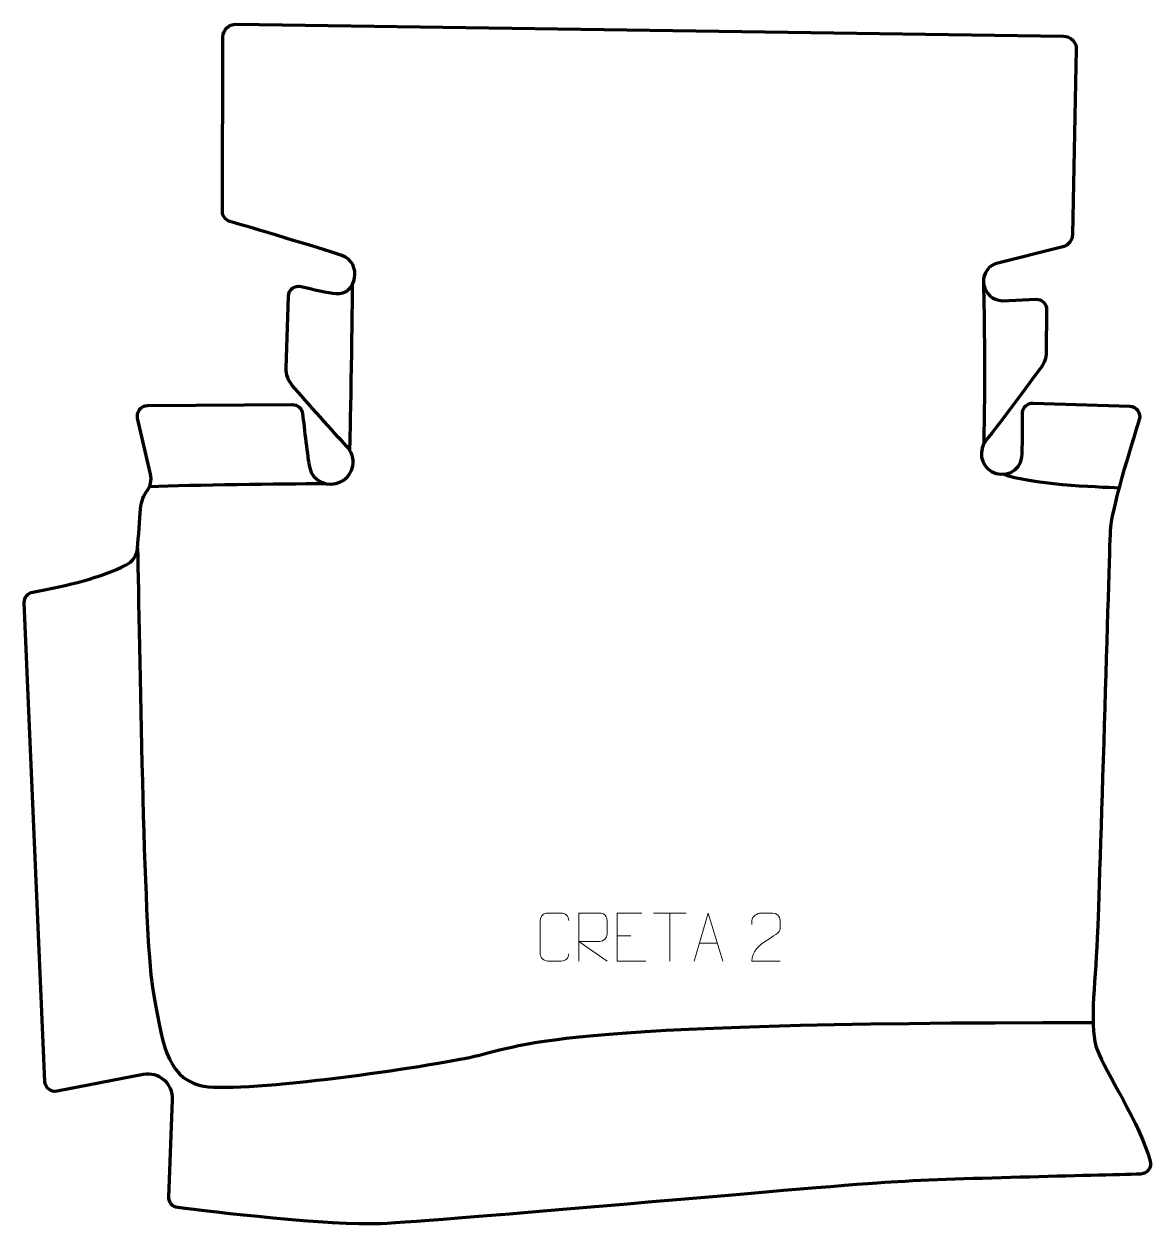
# Model space of a CAD drawing. Header units: millimetres. Extents: x -291 to 295, y -321 to 304.
import ezdxf

# ---------------------------------------------------------------- set-up
doc = ezdxf.new("R2010")
doc.units = ezdxf.units.MM
doc.header["$MEASUREMENT"] = 0
doc.layers.add('layer 1', color=7, linetype='Continuous')
doc.layers.add('layer 2', color=7, linetype='Continuous')

msp = doc.modelspace()

# ---------------------------------------------------------------- linework, layer by layer
at = {"layer": 'layer 1', "color": 230, "lineweight": 200}
msp.add_open_spline([(289.2509, -294.0289), (292.6845, -293.9008), (295.0849, -290.6131), (294.2014, -287.2925), (294.2014, -287.2925), (289.3346, -268.9986), (270.5927, -239.9828), (266.7182, -229.811), (266.7182, -229.811), (262.348, -218.3368), (265.4382, -197.3898), (266.6384, -171.2216), (266.6384, -171.2216), (267.8386, -145.0533), (272.8619, 26.9888), (273.322, 40.1979), (273.322, 40.1979), (273.6792, 50.4559), (283.9086, 83.8483), (288.4622, 98.2583), (288.4622, 98.2583), (289.5285, 101.6329), (287.0778, 105.0906), (283.5403, 105.2031), (283.5403, 105.2031), (283.5403, 105.2031), (233.2464, 106.8007), (233.2464, 106.8007), (233.2464, 106.8007), (230.2052, 106.8974), (227.6983, 104.4391), (227.7382, 101.3963), (227.7382, 101.3963), (227.8275, 94.5672), (227.8881, 83.3288), (227.4236, 78.5664), (227.4236, 78.5664), (226.7089, 71.2359), (217.9433, 67.6198), (211.576, 71.3218), (211.576, 71.3218), (205.7761, 74.6944), (204.676, 82.3637), (208.9082, 87.5699), (208.9082, 87.5699), (215.3814, 95.5337), (231.2225, 116.8875), (237.4422, 125.3042), (237.4422, 125.3042), (239.1121, 127.5635), (240.0247, 130.2899), (240.0531, 133.0991), (240.0531, 133.0991), (240.0531, 133.0991), (240.2797, 155.4015), (240.2797, 155.4015), (240.2797, 155.4015), (240.3108, 158.4602), (237.7713, 160.9198), (234.7152, 160.7906), (234.7152, 160.7906), (234.7152, 160.7906), (217.3519, 160.0578), (217.3519, 160.0578), (217.3519, 160.0578), (206.5553, 160.2404), (203.6572, 175.0286), (213.5858, 179.273), (213.5858, 179.273), (213.5858, 179.273), (248.7257, 188.0973), (248.7257, 188.0973), (248.7257, 188.0973), (251.6441, 188.8305), (253.7112, 191.4253), (253.773, 194.4342), (253.773, 194.4342), (253.773, 194.4342), (255.742, 290.7501), (255.742, 290.7501), (255.742, 290.7501), (255.8177, 294.4508), (252.8676, 297.5065), (249.1667, 297.5602), (249.1667, 297.5602), (249.1667, 297.5602), (-181.1832, 303.8425), (-181.1832, 303.8425), (-181.1832, 303.8425), (-184.8987, 303.897), (-187.9432, 300.9057), (-187.9548, 297.1898), (-187.9548, 297.1898), (-187.9548, 297.1898), (-188.2387, 206.4507), (-188.2387, 206.4507), (-188.2387, 206.4507), (-188.246, 204.0799), (-186.6899, 201.9882), (-184.4168, 201.3151), (-184.4168, 201.3151), (-172.9374, 197.9145), (-138.8554, 187.7799), (-126.1294, 183.5624), (-126.1294, 183.5624), (-115.3716, 179.9975), (-118.1185, 162.6489), (-129.3967, 163.7654), (-129.3967, 163.7654), (-133.2034, 164.1426), (-141.5113, 166.0606), (-147.3634, 167.4869), (-147.3634, 167.4869), (-150.6603, 168.2905), (-153.8582, 165.8532), (-153.961, 162.4608), (-153.961, 162.4608), (-153.961, 162.4608), (-155.1011, 124.9937), (-155.1011, 124.9937), (-155.1011, 124.9937), (-155.204, 121.6087), (-154.0173, 118.3121), (-151.7799, 115.7699), (-151.7799, 115.7699), (-144.9455, 108.0046), (-129.8987, 90.9746), (-123.6755, 84.4602), (-123.6755, 84.4602), (-118.1346, 78.6599), (-119.5594, 69.2403), (-126.8028, 65.7946), (-126.8028, 65.7946), (-126.8028, 65.7946), (-126.8032, 65.7946), (-126.8032, 65.7946), (-126.8032, 65.7946), (-133.2654, 62.7204), (-141.4558, 66.0805), (-142.8769, 73.0941), (-142.8769, 73.0941), (-144.072, 78.9918), (-145.7189, 93.6406), (-146.5373, 101.2755), (-146.5373, 101.2755), (-146.829, 104.0025), (-149.1397, 106.0614), (-151.8823, 106.0426), (-151.8823, 106.0426), (-151.8823, 106.0426), (-227.1722, 105.5289), (-227.1722, 105.5289), (-227.1722, 105.5289), (-230.5895, 105.5061), (-233.1056, 102.3232), (-232.3392, 98.9929), (-232.3392, 98.9929), (-232.3392, 98.9929), (-225.6347, 69.8552), (-225.6347, 69.8552), (-225.6347, 69.8552), (-224.9315, 66.8001), (-225.5988, 63.5875), (-227.4807, 61.0803), (-227.4807, 61.0803), (-228.9959, 59.0608), (-230.5477, 56.0219), (-230.834, 51.8518), (-230.834, 51.8518), (-231.2076, 46.4069), (-231.9142, 37.2763), (-232.3785, 31.3561), (-232.3785, 31.3561), (-232.6724, 27.6121), (-234.9132, 24.3082), (-238.2731, 22.6296), (-238.2731, 22.6296), (-251.1443, 16.1987), (-268.2077, 11.9407), (-286.9004, 8.5267), (-286.9004, 8.5267), (-289.5268, 8.0471), (-291.4016, 5.7103), (-291.2867, 3.043), (-291.2867, 3.043), (-291.2867, 3.043), (-280.5541, -245.9514), (-280.5541, -245.9514), (-280.5541, -245.9514), (-280.4135, -249.2108), (-277.4082, -251.5832), (-274.2053, -250.9635), (-274.2053, -250.9635), (-274.2053, -250.9635), (-229.3753, -242.2898), (-229.3753, -242.2898), (-229.3753, -242.2898), (-221.2604, -240.7199), (-213.8006, -247.122), (-214.1218, -255.3814), (-214.1218, -255.3814), (-214.1218, -255.3814), (-216.0881, -305.9955), (-216.0881, -305.9955), (-216.0881, -305.9955), (-216.1954, -308.7659), (-214.1681, -311.1576), (-211.417, -311.501), (-211.417, -311.501), (-193.7171, -313.7093), (-132.3638, -321.0333), (-105.9101, -319.894), (-105.9101, -319.894), (-74.8235, -318.5554), (117.9538, -300.9846), (156.1644, -298.4484), (156.1644, -298.4484), (190.3064, -296.1825), (265.6479, -294.9088), (289.2509, -294.0289)], degree=3, knots=[0, 0, 0, 0, 0.01785714, 0.01785714, 0.01785714, 0.01785714, 0.03571429, 0.03571429, 0.03571429, 0.03571429, 0.05357143, 0.05357143, 0.05357143, 0.05357143, 0.07142857, 0.07142857, 0.07142857, 0.07142857, 0.08928571, 0.08928571, 0.08928571, 0.08928571, 0.10714286, 0.10714286, 0.10714286, 0.10714286, 0.125, 0.125, 0.125, 0.125, 0.14285714, 0.14285714, 0.14285714, 0.14285714, 0.16071429, 0.16071429, 0.16071429, 0.16071429, 0.17857143, 0.17857143, 0.17857143, 0.17857143, 0.19642857, 0.19642857, 0.19642857, 0.19642857, 0.21428571, 0.21428571, 0.21428571, 0.21428571, 0.23214286, 0.23214286, 0.23214286, 0.23214286, 0.25, 0.25, 0.25, 0.25, 0.26785714, 0.26785714, 0.26785714, 0.26785714, 0.28571429, 0.28571429, 0.28571429, 0.28571429, 0.30357143, 0.30357143, 0.30357143, 0.30357143, 0.32142857, 0.32142857, 0.32142857, 0.32142857, 0.33928571, 0.33928571, 0.33928571, 0.33928571, 0.35714286, 0.35714286, 0.35714286, 0.35714286, 0.375, 0.375, 0.375, 0.375, 0.39285714, 0.39285714, 0.39285714, 0.39285714, 0.41071429, 0.41071429, 0.41071429, 0.41071429, 0.42857143, 0.42857143, 0.42857143, 0.42857143, 0.44642857, 0.44642857, 0.44642857, 0.44642857, 0.46428571, 0.46428571, 0.46428571, 0.46428571, 0.48214286, 0.48214286, 0.48214286, 0.48214286, 0.5, 0.5, 0.5, 0.5, 0.51785714, 0.51785714, 0.51785714, 0.51785714, 0.53571429, 0.53571429, 0.53571429, 0.53571429, 0.55357143, 0.55357143, 0.55357143, 0.55357143, 0.57142857, 0.57142857, 0.57142857, 0.57142857, 0.58928571, 0.58928571, 0.58928571, 0.58928571, 0.60714286, 0.60714286, 0.60714286, 0.60714286, 0.625, 0.625, 0.625, 0.625, 0.64285714, 0.64285714, 0.64285714, 0.64285714, 0.66071429, 0.66071429, 0.66071429, 0.66071429, 0.67857143, 0.67857143, 0.67857143, 0.67857143, 0.69642857, 0.69642857, 0.69642857, 0.69642857, 0.71428571, 0.71428571, 0.71428571, 0.71428571, 0.73214286, 0.73214286, 0.73214286, 0.73214286, 0.75, 0.75, 0.75, 0.75, 0.76785714, 0.76785714, 0.76785714, 0.76785714, 0.78571429, 0.78571429, 0.78571429, 0.78571429, 0.80357143, 0.80357143, 0.80357143, 0.80357143, 0.82142857, 0.82142857, 0.82142857, 0.82142857, 0.83928571, 0.83928571, 0.83928571, 0.83928571, 0.85714286, 0.85714286, 0.85714286, 0.85714286, 0.875, 0.875, 0.875, 0.875, 0.89285714, 0.89285714, 0.89285714, 0.89285714, 0.91071429, 0.91071429, 0.91071429, 0.91071429, 0.92857143, 0.92857143, 0.92857143, 0.92857143, 0.94642857, 0.94642857, 0.94642857, 0.94642857, 0.96428571, 0.96428571, 0.96428571, 0.96428571, 1, 1, 1, 1], dxfattribs=at)
at = {"layer": 'layer 1', "color": 250, "lineweight": 9}
for points, knots in [([(-8.1287, -179.4877), (-8.2685, -181.8111), (-9.9457, -183.2907), (-12.0934, -183.3015), (-12.0934, -183.3015), (-14.4253, -183.3011), (-16.7572, -183.3011), (-19.0887, -183.3015), (-19.0887, -183.3015), (-21.0137, -183.4069), (-22.9858, -181.5224), (-22.9746, -179.5051), (-22.9746, -179.5051), (-22.9742, -173.735), (-22.9742, -167.9653), (-22.9746, -162.196), (-22.9746, -162.196), (-22.9704, -160.0579), (-21.2237, -158.3387), (-19.0713, -158.3522), (-19.0713, -158.3522), (-16.7456, -158.3522), (-14.4195, -158.3522), (-12.0934, -158.3522), (-12.0934, -158.3522), (-10.1468, -158.3167), (-8.1554, -159.8082), (-8.1287, -162.2458)], [0, 0, 0, 0, 0.125, 0.125, 0.125, 0.125, 0.25, 0.25, 0.25, 0.25, 0.375, 0.375, 0.375, 0.375, 0.5, 0.5, 0.5, 0.5, 0.625, 0.625, 0.625, 0.625, 0.75, 0.75, 0.75, 0.75, 1, 1, 1, 1]), ([(-2.8837, -183.3054), (-2.8837, -183.3054), (-2.8837, -158.3519), (-2.8837, -158.3519), (-2.8837, -158.3519), (0.7111, -158.3519), (4.3066, -158.3519), (7.9018, -158.3519), (7.9018, -158.3519), (10.2271, -158.3896), (11.7844, -159.8796), (11.7803, -162.246), (11.7803, -162.246), (11.7799, -164.2815), (11.7799, -167.3409), (11.7803, -169.3769), (11.7803, -169.3769), (11.7738, -171.2524), (9.9615, -173.1942), (7.952, -173.2133), (7.952, -173.2133), (7.952, -173.2133), (-2.8837, -173.2133), (-2.8837, -173.2133), (-2.8837, -173.2133), (-2.8837, -173.2133), (11.771, -183.3054), (11.771, -183.3054)], [0, 0, 0, 0, 0.125, 0.125, 0.125, 0.125, 0.25, 0.25, 0.25, 0.25, 0.375, 0.375, 0.375, 0.375, 0.5, 0.5, 0.5, 0.5, 0.625, 0.625, 0.625, 0.625, 0.75, 0.75, 0.75, 0.75, 1, 1, 1, 1]), ([(29.8894, -158.3519), (29.8894, -158.3519), (17.0155, -158.3519), (17.0155, -158.3519), (17.0155, -158.3519), (17.0155, -158.3519), (17.0155, -183.3055), (17.0155, -183.3055), (17.0155, -183.3055), (17.0155, -183.3055), (31.8813, -183.3055), (31.8813, -183.3055)], [0, 0, 0, 0, 0.25, 0.25, 0.25, 0.25, 0.5, 0.5, 0.5, 0.5, 1, 1, 1, 1]), ([(56.9779, -183.3054), (56.9779, -183.3054), (64.3489, -158.3519), (64.3489, -158.3519), (64.3489, -158.3519), (64.3489, -158.3519), (71.9188, -183.3054), (71.9188, -183.3054)], [0, 0, 0, 0, 0.33333333, 0.33333333, 0.33333333, 0.33333333, 1, 1, 1, 1]), ([(101.8198, -183.3158), (96.9054, -183.3155), (91.991, -183.3155), (87.0769, -183.3158), (87.0769, -183.3158), (87.0769, -173.3835), (101.7279, -170.7423), (101.8198, -166.432), (101.8198, -166.432), (101.8195, -165.0079), (101.8195, -163.5842), (101.8198, -162.1609), (101.8198, -162.1609), (101.8029, -160.0838), (99.6801, -158.359), (98.0091, -158.3417), (98.0091, -158.3417), (95.9359, -158.3421), (93.863, -158.3421), (91.7906, -158.3417), (91.7906, -158.3417), (89.9685, -158.3252), (87.1438, -160.1173), (87.0769, -162.2109), (87.0769, -162.2109), (87.0769, -162.2109), (87.0769, -164.2657), (87.0769, -164.2657)], [0, 0, 0, 0, 0.125, 0.125, 0.125, 0.125, 0.25, 0.25, 0.25, 0.25, 0.375, 0.375, 0.375, 0.375, 0.5, 0.5, 0.5, 0.5, 0.625, 0.625, 0.625, 0.625, 0.75, 0.75, 0.75, 0.75, 1, 1, 1, 1])]:
    msp.add_open_spline(points, degree=3, knots=knots, dxfattribs=at)
for points in [[(35.9548, -158.3754), (35.9548, -158.3754), (52.942, -158.3754), (52.942, -158.3754)], [(44.4486, -183.3054), (44.4486, -183.3054), (44.4486, -158.3519), (44.4486, -158.3519)], [(17.0155, -170.2316), (17.0155, -170.2316), (24.1836, -170.2316), (24.1836, -170.2316)], [(59.7005, -174.056), (59.7005, -174.056), (69.1962, -174.056), (69.1962, -174.056)]]:
    msp.add_open_spline(points, degree=3, dxfattribs=at)
at = {"layer": 'layer 2', "color": 142, "lineweight": 200}
for points in [[(207.794, 85.9289), (208.5407, 115.7527), (208.0971, 152.4205), (207.5858, 168.8364)], [(-120.821, 168.1396), (-120.7219, 147.1142), (-122.0245, 85.7032), (-122.1733, 82.5439)], [(277.9474, 62.631), (266.5989, 63.1158), (231.1478, 64.3651), (217.8037, 69.8792)], [(-226.1669, 63.3968), (-202.8967, 64.5043), (-158.2301, 64.7716), (-135.0961, 65.085)]]:
    msp.add_open_spline(points, degree=3, dxfattribs=at)
msp.add_open_spline([(-232.3787, 31.3561), (-231.3893, -14.7047), (-229.323, -169.4214), (-224.5835, -197.0902), (-224.5835, -197.0902), (-219.8437, -224.759), (-217.6049, -243.3895), (-199.79, -247.9798), (-199.79, -247.9798), (-181.9749, -252.5706), (-87.7413, -239.3205), (-59.7412, -233.3651), (-59.7412, -233.3651), (-31.7419, -227.4097), (-24.055, -215.0086), (264.487, -215.2362)], degree=3, knots=[0, 0, 0, 0, 0.2, 0.2, 0.2, 0.2, 0.4, 0.4, 0.4, 0.4, 0.6, 0.6, 0.6, 0.6, 1, 1, 1, 1], dxfattribs=at)

doc.saveas('drawing.dxf')
